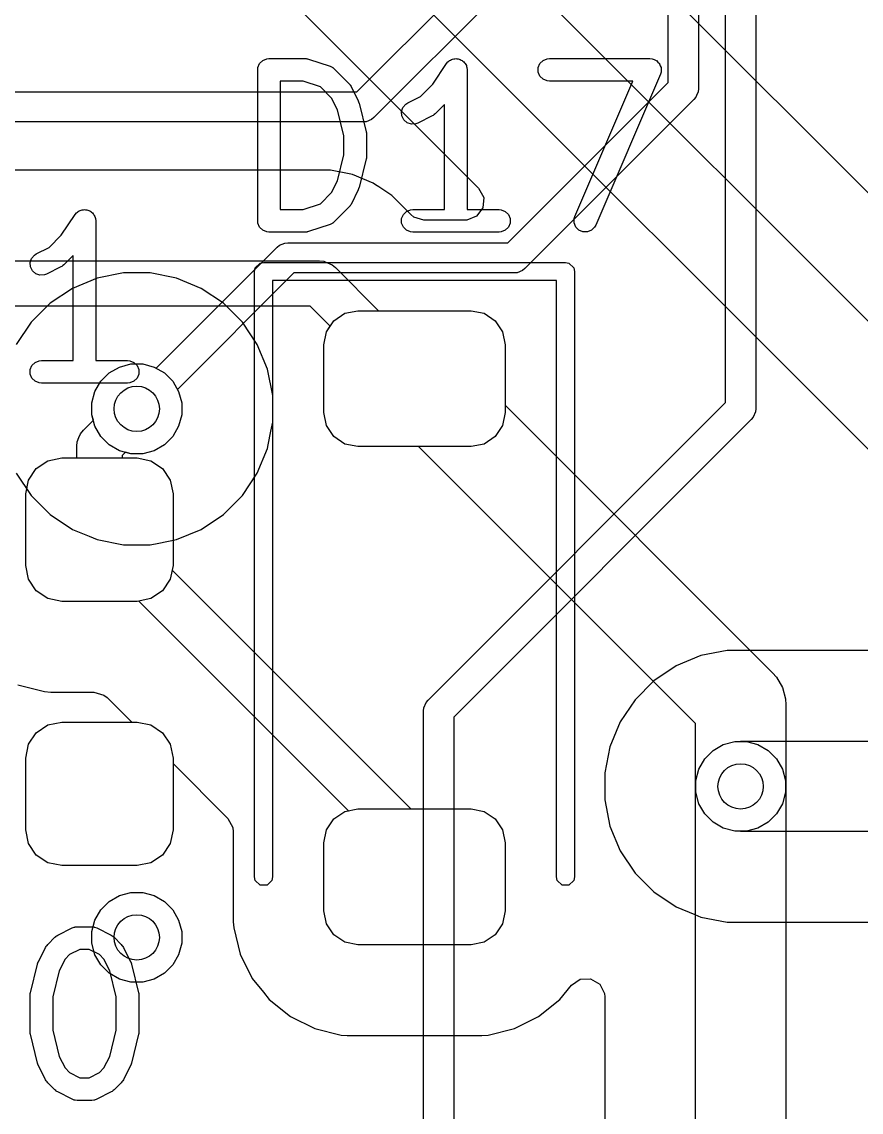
# Model space of a CAD drawing. Header units: inches. Extents: x 1.3 to 5.24, y -7.03 to -1.12.
# Drawn here: x 3.6117 to 3.8307, y -3.7464 to -3.4621 of the extents above; entities that cross this region are included whole.
import ezdxf

# ---------------------------------------------------------------- set-up
doc = ezdxf.new("R2010")
doc.units = ezdxf.units.IN
doc.header["$MEASUREMENT"] = 0
for name, color, linetype, true_color in [('B.Cu', 153, 'CONTINUOUS', 0x4d7fc4), ('F.Cu', 13, 'CONTINUOUS', 0xc83434), ('F.Mask', 201, 'CONTINUOUS', 0xd864ff), ('F.Paste', 253, 'CONTINUOUS', 0xb4a09a), ('F.Silkscreen', 41, 'CONTINUOUS', 0xf2eda1), ('In1.Cu', 91, 'CONTINUOUS', 0x7fc87f), ('In2.Cu', 33, 'CONTINUOUS', 0xce7d2c)]:
    doc.layers.add(name, color=color, linetype=linetype, true_color=true_color)

msp = doc.modelspace()

# ---------------------------------------------------------------- linework, layer by layer
at = {"layer": 'B.Cu', "linetype": 'CONTINUOUS'}
for p, q in [((3.63824, -3.52754), (3.63139, -3.5289)), ((3.64522, -3.52754), (3.63824, -3.52754)), ((3.63824, -3.52754), (3.63824, -3.52754)), ((3.65207, -3.5289), (3.64522, -3.52754)), ((3.64522, -3.52754), (3.64522, -3.52754)), ((3.63139, -3.5289), (3.62494, -3.53157)), ((3.63139, -3.5289), (3.63139, -3.5289)), ((3.65853, -3.53157), (3.65207, -3.5289)), ((3.65207, -3.5289), (3.65207, -3.5289)), ((3.62494, -3.53157), (3.61913, -3.53545)), ((3.62494, -3.53157), (3.62494, -3.53157)), ((3.66433, -3.53545), (3.65853, -3.53157)), ((3.65853, -3.53157), (3.65853, -3.53157)), ((3.61913, -3.53545), (3.61419, -3.54039)), ((3.61913, -3.53545), (3.61913, -3.53545)), ((3.66927, -3.54039), (3.66433, -3.53545)), ((3.66433, -3.53545), (3.66433, -3.53545)), ((3.61419, -3.54039), (3.61031, -3.5462)), ((3.61419, -3.54039), (3.61419, -3.54039)), ((3.67315, -3.5462), (3.66927, -3.54039)), ((3.66927, -3.54039), (3.66927, -3.54039)), ((3.67582, -3.55265), (3.67315, -3.5462)), ((3.67315, -3.5462), (3.67315, -3.5462)), ((3.63236, -3.5558), (3.63454, -3.55362)), ((3.63454, -3.55362), (3.63721, -3.55208)), ((3.63721, -3.55208), (3.64019, -3.55128)), ((3.64019, -3.55128), (3.64327, -3.55128)), ((3.64327, -3.55128), (3.64625, -3.55208)), ((3.64625, -3.55208), (3.64892, -3.55362)), ((3.64892, -3.55362), (3.6511, -3.5558)), ((3.67718, -3.5595), (3.67582, -3.55265)), ((3.67582, -3.55265), (3.67582, -3.55265)), ((3.63082, -3.55847), (3.63236, -3.5558)), ((3.6511, -3.5558), (3.65264, -3.55847)), ((3.63002, -3.56145), (3.63082, -3.55847)), ((3.65264, -3.55847), (3.65344, -3.56145)), ((3.63002, -3.56453), (3.63002, -3.56145)), ((3.65344, -3.56145), (3.65344, -3.56453)), ((3.67718, -3.5595), (3.67718, -3.5595)), ((3.67718, -3.56648), (3.67718, -3.5595)), ((3.67718, -3.5595), (3.67718, -3.5595)), ((3.63082, -3.56751), (3.63002, -3.56453)), ((3.65344, -3.56453), (3.65264, -3.56751)), ((3.63236, -3.57018), (3.63082, -3.56751)), ((3.65264, -3.56751), (3.6511, -3.57018)), ((3.67673, -3.56877), (3.67718, -3.56648)), ((3.63454, -3.57236), (3.63236, -3.57018)), ((3.6511, -3.57018), (3.64892, -3.57236)), ((3.67602, -3.57234), (3.67673, -3.56877)), ((3.63721, -3.5739), (3.63454, -3.57236)), ((3.64892, -3.57236), (3.64625, -3.5739)), ((3.67315, -3.57979), (3.67582, -3.57333)), ((3.67582, -3.57333), (3.67602, -3.57234)), ((3.64019, -3.5747), (3.63721, -3.5739)), ((3.64327, -3.5747), (3.64019, -3.5747)), ((3.64625, -3.5739), (3.64327, -3.5747)), ((3.61031, -3.57979), (3.61419, -3.58559)), ((3.66927, -3.58559), (3.67315, -3.57979)), ((3.61419, -3.58559), (3.61419, -3.58559)), ((3.61419, -3.58559), (3.61913, -3.59053)), ((3.66433, -3.59053), (3.66927, -3.58559)), ((3.61913, -3.59053), (3.61913, -3.59053)), ((3.61913, -3.59053), (3.62494, -3.59441)), ((3.65853, -3.59441), (3.66433, -3.59053)), ((3.62494, -3.59441), (3.62494, -3.59441)), ((3.62494, -3.59441), (3.62929, -3.59621)), ((3.62929, -3.59621), (3.63139, -3.59708)), ((3.65207, -3.59708), (3.65853, -3.59441)), ((3.63139, -3.59708), (3.63139, -3.59708)), ((3.63139, -3.59708), (3.63139, -3.59708)), ((3.63139, -3.59708), (3.63824, -3.59844)), ((3.63824, -3.59844), (3.63824, -3.59844)), ((3.63824, -3.59844), (3.63824, -3.59844)), ((3.63824, -3.59844), (3.64522, -3.59844)), ((3.64522, -3.59844), (3.64751, -3.59799)), ((3.64522, -3.59844), (3.64522, -3.59844)), ((3.64751, -3.59799), (3.65207, -3.59708)), ((3.65207, -3.59708), (3.65207, -3.59708)), ((3.65207, -3.59708), (3.65207, -3.59708)), ((3.78887, -3.62733), (3.78242, -3.63)), ((3.79572, -3.62596), (3.78887, -3.62733)), ((3.78887, -3.62733), (3.78887, -3.62733)), ((3.97936, -3.62596), (3.79572, -3.62596)), ((3.78242, -3.63), (3.77661, -3.63388)), ((3.78242, -3.63), (3.78242, -3.63)), ((3.77661, -3.63388), (3.77167, -3.63882)), ((3.77661, -3.63388), (3.77661, -3.63388)), ((3.77167, -3.63882), (3.76779, -3.64462)), ((3.77167, -3.63882), (3.77167, -3.63882)), ((3.76779, -3.64462), (3.76512, -3.65108)), ((3.76779, -3.64462), (3.76779, -3.64462)), ((3.79469, -3.65051), (3.79767, -3.64971)), ((3.79767, -3.64971), (3.79921, -3.64961)), ((3.79921, -3.64961), (3.99117, -3.64961)), ((3.76512, -3.65108), (3.76376, -3.65793)), ((3.76512, -3.65108), (3.76512, -3.65108)), ((3.78984, -3.65423), (3.79202, -3.65205)), ((3.79202, -3.65205), (3.79469, -3.65051)), ((3.7883, -3.6569), (3.78984, -3.65423)), ((3.76376, -3.65793), (3.76376, -3.66491)), ((3.7875, -3.65988), (3.7883, -3.6569)), ((3.7875, -3.66296), (3.7875, -3.65988)), ((3.7883, -3.66594), (3.7875, -3.66296)), ((3.76376, -3.66491), (3.76512, -3.67176)), ((3.78984, -3.66861), (3.7883, -3.66594)), ((3.79202, -3.67079), (3.78984, -3.66861)), ((3.76512, -3.67176), (3.76512, -3.67176)), ((3.76512, -3.67176), (3.76779, -3.67821)), ((3.79469, -3.67233), (3.79202, -3.67079)), ((3.79767, -3.67313), (3.79469, -3.67233)), ((3.79921, -3.67323), (3.79767, -3.67313)), ((3.99606, -3.67323), (3.79921, -3.67323)), ((3.76779, -3.67821), (3.76779, -3.67821)), ((3.76779, -3.67821), (3.77167, -3.68402)), ((3.77167, -3.68402), (3.77167, -3.68402)), ((3.77167, -3.68402), (3.77661, -3.68896)), ((3.77661, -3.68896), (3.77661, -3.68896)), ((3.77661, -3.68896), (3.78242, -3.69284)), ((3.78242, -3.69284), (3.78242, -3.69284)), ((3.78242, -3.69284), (3.78726, -3.69484)), ((3.78726, -3.69484), (3.78887, -3.69551)), ((3.78887, -3.69551), (3.78887, -3.69551)), ((3.78887, -3.69551), (3.78887, -3.69551)), ((3.78887, -3.69551), (3.79572, -3.69687)), ((3.79572, -3.69687), (3.79572, -3.69687)), ((3.79572, -3.69687), (3.79572, -3.69687)), ((3.79572, -3.69687), (3.99955, -3.69687))]:
    msp.add_line(p, q, dxfattribs=at)
at = {"layer": 'B.Cu'}
for centre in [(3.64173, -3.56299), (3.79921, -3.66142), (3.64173, -3.70079)]:
    msp.add_circle(centre, 0.00591, dxfattribs=at)
at = {"layer": 'F.Cu', "linetype": 'CONTINUOUS'}
for p, q in [((3.41734, -3.19189), (3.73088, -3.50543)), ((3.80657, -3.48084), (3.52109, -3.19536)), ((3.70914, -3.41685), (4.19781, -3.90551)), ((4.18456, -3.92567), (3.69244, -3.43355)), ((3.80983, -3.4841), (3.80657, -3.48084)), ((4.12351, -3.79778), (3.80983, -3.4841)), ((3.69228, -3.50077), (3.36741, -3.50077)), ((3.69799, -3.5019), (3.69228, -3.50077)), ((3.69228, -3.50077), (3.69228, -3.50077)), ((3.70337, -3.50413), (3.69799, -3.5019)), ((3.69799, -3.5019), (3.69799, -3.5019)), ((3.70399, -3.50455), (3.70337, -3.50413)), ((3.70337, -3.50413), (3.70337, -3.50413)), ((3.70487, -3.50514), (3.70399, -3.50455)), ((3.70821, -3.50736), (3.70487, -3.50514)), ((3.73088, -3.50543), (3.7322, -3.50784)), ((3.71317, -3.51233), (3.70821, -3.50736)), ((3.7322, -3.50784), (3.732, -3.51058)), ((3.732, -3.51058), (3.73035, -3.51279)), ((3.71398, -3.51298), (3.71317, -3.51233)), ((3.71662, -3.51376), (3.71398, -3.51298)), ((3.72743, -3.51376), (3.71662, -3.51376)), ((3.72777, -3.51375), (3.72743, -3.51376)), ((3.73035, -3.51279), (3.72777, -3.51375)), ((3.34813, -3.52441), (3.68937, -3.52441)), ((3.68937, -3.52441), (3.69052, -3.52452)), ((3.69052, -3.52452), (3.69102, -3.52473)), ((3.69102, -3.52473), (3.69265, -3.5254)), ((3.69265, -3.5254), (3.69355, -3.52614)), ((3.69355, -3.52614), (3.70481, -3.5374)), ((3.68692, -3.53622), (3.34467, -3.53622)), ((3.69217, -3.54146), (3.68692, -3.53622)), ((3.70481, -3.5374), (3.72894, -3.5374)), ((3.72894, -3.5374), (3.73233, -3.53808)), ((3.73233, -3.53808), (3.7352, -3.54)), ((3.69123, -3.54287), (3.69217, -3.54146)), ((3.7352, -3.54), (3.73712, -3.54287)), ((3.69055, -3.54626), (3.69123, -3.54287)), ((3.73712, -3.54287), (3.7378, -3.54626)), ((3.69055, -3.56398), (3.69055, -3.54626)), ((3.7378, -3.54626), (3.7378, -3.56204)), ((3.63236, -3.5558), (3.63454, -3.55362)), ((3.63454, -3.55362), (3.63721, -3.55208)), ((3.63721, -3.55208), (3.64019, -3.55128)), ((3.64019, -3.55128), (3.64327, -3.55128)), ((3.64327, -3.55128), (3.64625, -3.55208)), ((3.64625, -3.55208), (3.64892, -3.55362)), ((3.64892, -3.55362), (3.6511, -3.5558)), ((3.63082, -3.55847), (3.63236, -3.5558)), ((3.6511, -3.5558), (3.65264, -3.55847)), ((3.63002, -3.56145), (3.63082, -3.55847)), ((3.65264, -3.55847), (3.65344, -3.56145)), ((3.63002, -3.56453), (3.63002, -3.56145)), ((3.65344, -3.56145), (3.65344, -3.56453)), ((3.7378, -3.56204), (3.80756, -3.63181)), ((3.63041, -3.56597), (3.63002, -3.56453)), ((3.65344, -3.56453), (3.65264, -3.56751)), ((3.69123, -3.56737), (3.69055, -3.56398)), ((3.62781, -3.56856), (3.63041, -3.56597)), ((3.65264, -3.56751), (3.6511, -3.57018)), ((3.69315, -3.57024), (3.69123, -3.56737)), ((3.6262, -3.57158), (3.62666, -3.57046)), ((3.62666, -3.57046), (3.62708, -3.56946)), ((3.62708, -3.56946), (3.62781, -3.56856)), ((3.6511, -3.57018), (3.64892, -3.57236)), ((3.69602, -3.57216), (3.69315, -3.57024)), ((3.62608, -3.57274), (3.6262, -3.57158)), ((3.62608, -3.57579), (3.62608, -3.57274)), ((3.64892, -3.57236), (3.64625, -3.5739)), ((3.69941, -3.57283), (3.69602, -3.57216)), ((3.71519, -3.57283), (3.69941, -3.57283)), ((3.7874, -3.64505), (3.71519, -3.57283)), ((3.61553, -3.57853), (3.61857, -3.5765)), ((3.61857, -3.5765), (3.62215, -3.57579)), ((3.62215, -3.57579), (3.62608, -3.57579)), ((3.63876, -3.57432), (3.63789, -3.57518)), ((3.63789, -3.57518), (3.63789, -3.57579)), ((3.63789, -3.57579), (3.64183, -3.57579)), ((3.64019, -3.5747), (3.63876, -3.57432)), ((3.64327, -3.5747), (3.64019, -3.5747)), ((3.64183, -3.57579), (3.64541, -3.5765)), ((3.64625, -3.5739), (3.64327, -3.5747)), ((3.64541, -3.5765), (3.64844, -3.57853)), ((3.61351, -3.58156), (3.61553, -3.57853)), ((3.64844, -3.57853), (3.65047, -3.58156)), ((3.6128, -3.58514), (3.61351, -3.58156)), ((3.65047, -3.58156), (3.65118, -3.58514)), ((3.6128, -3.60384), (3.6128, -3.58514)), ((3.65118, -3.58514), (3.65118, -3.60384)), ((3.61351, -3.60742), (3.6128, -3.60384)), ((3.65118, -3.60384), (3.65093, -3.60508)), ((3.61553, -3.61045), (3.61351, -3.60742)), ((3.65093, -3.60508), (3.71317, -3.66732)), ((3.61857, -3.61248), (3.61553, -3.61045)), ((3.62215, -3.61319), (3.61857, -3.61248)), ((3.64183, -3.61319), (3.62215, -3.61319)), ((3.64225, -3.6131), (3.64183, -3.61319)), ((3.69696, -3.66781), (3.64225, -3.6131)), ((3.80756, -3.63181), (3.80858, -3.63297)), ((3.80858, -3.63297), (3.81012, -3.63564)), ((3.6107, -3.63499), (3.61767, -3.63672)), ((3.81012, -3.63564), (3.81092, -3.63862)), ((3.61767, -3.63672), (3.61767, -3.63672)), ((3.61767, -3.63672), (3.61767, -3.63672)), ((3.61767, -3.63672), (3.61928, -3.63683)), ((3.61928, -3.63683), (3.63052, -3.63683)), ((3.63052, -3.63683), (3.63316, -3.63761)), ((3.63316, -3.63761), (3.63397, -3.63826)), ((3.63397, -3.63826), (3.6404, -3.64469)), ((3.81092, -3.63862), (3.81102, -3.64016)), ((3.81102, -3.64016), (3.81102, -3.66142)), ((3.6404, -3.64469), (3.64183, -3.64469)), ((3.64183, -3.64469), (3.64541, -3.6454)), ((3.64541, -3.6454), (3.64844, -3.64742)), ((3.64844, -3.64742), (3.65047, -3.65046)), ((3.7874, -3.66142), (3.7874, -3.64505)), ((3.65047, -3.65046), (3.65118, -3.65404)), ((3.65118, -3.65404), (3.65118, -3.65547)), ((3.65118, -3.65547), (3.66548, -3.66977)), ((3.7874, -3.83465), (3.7874, -3.66142)), ((3.81102, -3.66142), (3.81102, -3.83465)), ((3.71317, -3.66732), (3.72894, -3.66732)), ((3.72894, -3.66732), (3.73233, -3.668)), ((3.66548, -3.66977), (3.6668, -3.67218)), ((3.69123, -3.67279), (3.69315, -3.66992)), ((3.69315, -3.66992), (3.69602, -3.668)), ((3.69602, -3.668), (3.69696, -3.66781)), ((3.73233, -3.668), (3.7352, -3.66992)), ((3.7352, -3.66992), (3.73712, -3.67279)), ((3.6668, -3.67218), (3.6669, -3.67327)), ((3.69055, -3.67618), (3.69123, -3.67279)), ((3.73712, -3.67279), (3.7378, -3.67618)), ((3.6669, -3.67327), (3.66691, -3.67327)), ((3.66691, -3.67327), (3.66691, -3.69672)), ((3.69055, -3.6939), (3.69055, -3.67618)), ((3.7378, -3.67618), (3.7378, -3.6939)), ((3.69123, -3.69729), (3.69055, -3.6939)), ((3.7378, -3.6939), (3.73712, -3.69729)), ((3.66691, -3.69672), (3.66702, -3.69831)), ((3.66702, -3.69831), (3.66872, -3.70517)), ((3.69315, -3.70016), (3.69123, -3.69729)), ((3.73712, -3.69729), (3.7352, -3.70016)), ((3.69602, -3.70208), (3.69315, -3.70016)), ((3.7352, -3.70016), (3.73233, -3.70208)), ((3.69941, -3.70276), (3.69602, -3.70208)), ((3.72894, -3.70276), (3.69941, -3.70276)), ((3.73233, -3.70208), (3.72894, -3.70276)), ((3.66872, -3.70517), (3.67186, -3.7115)), ((3.67186, -3.7115), (3.67476, -3.71511)), ((3.75507, -3.71326), (3.75733, -3.71169)), ((3.75733, -3.71169), (3.76008, -3.71158)), ((3.76008, -3.71158), (3.76245, -3.71299)), ((3.76245, -3.71299), (3.76368, -3.71544)), ((3.67476, -3.71511), (3.67629, -3.71701)), ((3.75205, -3.71701), (3.75507, -3.71326)), ((3.76368, -3.71544), (3.76376, -3.71632)), ((3.67629, -3.71701), (3.6818, -3.72144)), ((3.74654, -3.72144), (3.75205, -3.71701)), ((3.76376, -3.71632), (3.76376, -3.79433)), ((3.6818, -3.72144), (3.68814, -3.72458)), ((3.74021, -3.72458), (3.74654, -3.72144)), ((3.68814, -3.72458), (3.695, -3.72629)), ((3.695, -3.72629), (3.69658, -3.7264)), ((3.69658, -3.7264), (3.69658, -3.7264)), ((3.69658, -3.7264), (3.73176, -3.7264)), ((3.73176, -3.7264), (3.73335, -3.72629)), ((3.73176, -3.7264), (3.73176, -3.7264)), ((3.73335, -3.72629), (3.74021, -3.72458))]:
    msp.add_line(p, q, dxfattribs=at)
at = {"layer": 'F.Cu'}
for centre in [(3.64173, -3.56299), (3.79921, -3.66142), (3.64173, -3.70079)]:
    msp.add_circle(centre, 0.00591, dxfattribs=at)
at = {"layer": 'F.Mask', "linetype": 'CONTINUOUS'}
for p, q in [((3.69315, -3.54), (3.69602, -3.53808)), ((3.69602, -3.53808), (3.69941, -3.5374)), ((3.69941, -3.5374), (3.72894, -3.5374)), ((3.72894, -3.5374), (3.73233, -3.53808)), ((3.73233, -3.53808), (3.7352, -3.54)), ((3.69123, -3.54287), (3.69315, -3.54)), ((3.7352, -3.54), (3.73712, -3.54287)), ((3.69055, -3.54626), (3.69123, -3.54287)), ((3.73712, -3.54287), (3.7378, -3.54626)), ((3.69055, -3.56398), (3.69055, -3.54626)), ((3.7378, -3.54626), (3.7378, -3.56398)), ((3.69123, -3.56737), (3.69055, -3.56398)), ((3.7378, -3.56398), (3.73712, -3.56737)), ((3.69315, -3.57024), (3.69123, -3.56737)), ((3.73712, -3.56737), (3.7352, -3.57024)), ((3.69602, -3.57216), (3.69315, -3.57024)), ((3.7352, -3.57024), (3.73233, -3.57216)), ((3.69941, -3.57283), (3.69602, -3.57216)), ((3.72894, -3.57283), (3.69941, -3.57283)), ((3.73233, -3.57216), (3.72894, -3.57283)), ((3.61553, -3.57853), (3.61857, -3.5765)), ((3.61857, -3.5765), (3.62215, -3.57579)), ((3.62215, -3.57579), (3.64183, -3.57579)), ((3.64183, -3.57579), (3.64541, -3.5765)), ((3.64541, -3.5765), (3.64844, -3.57853)), ((3.61351, -3.58156), (3.61553, -3.57853)), ((3.64844, -3.57853), (3.65047, -3.58156)), ((3.6128, -3.58514), (3.61351, -3.58156)), ((3.65047, -3.58156), (3.65118, -3.58514)), ((3.6128, -3.60384), (3.6128, -3.58514)), ((3.65118, -3.58514), (3.65118, -3.60384)), ((3.61351, -3.60742), (3.6128, -3.60384)), ((3.65118, -3.60384), (3.65047, -3.60742)), ((3.61553, -3.61045), (3.61351, -3.60742)), ((3.65047, -3.60742), (3.64844, -3.61045)), ((3.61857, -3.61248), (3.61553, -3.61045)), ((3.64844, -3.61045), (3.64541, -3.61248)), ((3.62215, -3.61319), (3.61857, -3.61248)), ((3.64183, -3.61319), (3.62215, -3.61319)), ((3.64541, -3.61248), (3.64183, -3.61319)), ((3.61857, -3.6454), (3.62215, -3.64469)), ((3.62215, -3.64469), (3.64183, -3.64469)), ((3.64183, -3.64469), (3.64541, -3.6454)), ((3.61351, -3.65046), (3.61553, -3.64742)), ((3.61553, -3.64742), (3.61857, -3.6454)), ((3.64541, -3.6454), (3.64844, -3.64742)), ((3.64844, -3.64742), (3.65047, -3.65046)), ((3.6128, -3.65404), (3.61351, -3.65046)), ((3.65047, -3.65046), (3.65118, -3.65404)), ((3.6128, -3.67274), (3.6128, -3.65404)), ((3.65118, -3.65404), (3.65118, -3.67274)), ((3.69602, -3.668), (3.69941, -3.66732)), ((3.69941, -3.66732), (3.72894, -3.66732)), ((3.72894, -3.66732), (3.73233, -3.668)), ((3.69123, -3.67279), (3.69315, -3.66992)), ((3.69315, -3.66992), (3.69602, -3.668)), ((3.73233, -3.668), (3.7352, -3.66992)), ((3.7352, -3.66992), (3.73712, -3.67279)), ((3.61351, -3.67631), (3.6128, -3.67274)), ((3.65118, -3.67274), (3.65047, -3.67631)), ((3.69055, -3.67618), (3.69123, -3.67279)), ((3.73712, -3.67279), (3.7378, -3.67618)), ((3.61553, -3.67935), (3.61351, -3.67631)), ((3.65047, -3.67631), (3.64844, -3.67935)), ((3.69055, -3.6939), (3.69055, -3.67618)), ((3.7378, -3.67618), (3.7378, -3.6939)), ((3.61857, -3.68137), (3.61553, -3.67935)), ((3.62215, -3.68209), (3.61857, -3.68137)), ((3.64541, -3.68137), (3.64183, -3.68209)), ((3.64844, -3.67935), (3.64541, -3.68137)), ((3.64183, -3.68209), (3.62215, -3.68209)), ((3.69123, -3.69729), (3.69055, -3.6939)), ((3.7378, -3.6939), (3.73712, -3.69729)), ((3.69315, -3.70016), (3.69123, -3.69729)), ((3.73712, -3.69729), (3.7352, -3.70016)), ((3.69602, -3.70208), (3.69315, -3.70016)), ((3.7352, -3.70016), (3.73233, -3.70208)), ((3.69941, -3.70276), (3.69602, -3.70208)), ((3.72894, -3.70276), (3.69941, -3.70276)), ((3.73233, -3.70208), (3.72894, -3.70276))]:
    msp.add_line(p, q, dxfattribs=at)
at = {"layer": 'F.Paste', "linetype": 'CONTINUOUS'}
for p, q in [((3.69315, -3.54), (3.69602, -3.53808)), ((3.69602, -3.53808), (3.69941, -3.5374)), ((3.69941, -3.5374), (3.72894, -3.5374)), ((3.72894, -3.5374), (3.73233, -3.53808)), ((3.73233, -3.53808), (3.7352, -3.54)), ((3.69123, -3.54287), (3.69315, -3.54)), ((3.7352, -3.54), (3.73712, -3.54287)), ((3.69055, -3.54626), (3.69123, -3.54287)), ((3.73712, -3.54287), (3.7378, -3.54626)), ((3.69055, -3.56398), (3.69055, -3.54626)), ((3.7378, -3.54626), (3.7378, -3.56398)), ((3.69123, -3.56737), (3.69055, -3.56398)), ((3.7378, -3.56398), (3.73712, -3.56737)), ((3.69315, -3.57024), (3.69123, -3.56737)), ((3.73712, -3.56737), (3.7352, -3.57024)), ((3.69602, -3.57216), (3.69315, -3.57024)), ((3.7352, -3.57024), (3.73233, -3.57216)), ((3.69941, -3.57283), (3.69602, -3.57216)), ((3.72894, -3.57283), (3.69941, -3.57283)), ((3.73233, -3.57216), (3.72894, -3.57283)), ((3.61553, -3.57853), (3.61857, -3.5765)), ((3.61857, -3.5765), (3.62215, -3.57579)), ((3.62215, -3.57579), (3.64183, -3.57579)), ((3.64183, -3.57579), (3.64541, -3.5765)), ((3.64541, -3.5765), (3.64844, -3.57853)), ((3.61351, -3.58156), (3.61553, -3.57853)), ((3.64844, -3.57853), (3.65047, -3.58156)), ((3.6128, -3.58514), (3.61351, -3.58156)), ((3.65047, -3.58156), (3.65118, -3.58514)), ((3.6128, -3.60384), (3.6128, -3.58514)), ((3.65118, -3.58514), (3.65118, -3.60384)), ((3.61351, -3.60742), (3.6128, -3.60384)), ((3.65118, -3.60384), (3.65047, -3.60742)), ((3.61553, -3.61045), (3.61351, -3.60742)), ((3.65047, -3.60742), (3.64844, -3.61045)), ((3.61857, -3.61248), (3.61553, -3.61045)), ((3.64844, -3.61045), (3.64541, -3.61248)), ((3.62215, -3.61319), (3.61857, -3.61248)), ((3.64183, -3.61319), (3.62215, -3.61319)), ((3.64541, -3.61248), (3.64183, -3.61319)), ((3.61857, -3.6454), (3.62215, -3.64469)), ((3.62215, -3.64469), (3.64183, -3.64469)), ((3.64183, -3.64469), (3.64541, -3.6454)), ((3.61351, -3.65046), (3.61553, -3.64742)), ((3.61553, -3.64742), (3.61857, -3.6454)), ((3.64541, -3.6454), (3.64844, -3.64742)), ((3.64844, -3.64742), (3.65047, -3.65046)), ((3.6128, -3.65404), (3.61351, -3.65046)), ((3.65047, -3.65046), (3.65118, -3.65404)), ((3.6128, -3.67274), (3.6128, -3.65404)), ((3.65118, -3.65404), (3.65118, -3.67274)), ((3.69602, -3.668), (3.69941, -3.66732)), ((3.69941, -3.66732), (3.72894, -3.66732)), ((3.72894, -3.66732), (3.73233, -3.668)), ((3.69123, -3.67279), (3.69315, -3.66992)), ((3.69315, -3.66992), (3.69602, -3.668)), ((3.73233, -3.668), (3.7352, -3.66992)), ((3.7352, -3.66992), (3.73712, -3.67279)), ((3.61351, -3.67631), (3.6128, -3.67274)), ((3.65118, -3.67274), (3.65047, -3.67631)), ((3.69055, -3.67618), (3.69123, -3.67279)), ((3.73712, -3.67279), (3.7378, -3.67618)), ((3.61553, -3.67935), (3.61351, -3.67631)), ((3.65047, -3.67631), (3.64844, -3.67935)), ((3.69055, -3.6939), (3.69055, -3.67618)), ((3.7378, -3.67618), (3.7378, -3.6939)), ((3.61857, -3.68137), (3.61553, -3.67935)), ((3.62215, -3.68209), (3.61857, -3.68137)), ((3.64541, -3.68137), (3.64183, -3.68209)), ((3.64844, -3.67935), (3.64541, -3.68137)), ((3.64183, -3.68209), (3.62215, -3.68209)), ((3.69123, -3.69729), (3.69055, -3.6939)), ((3.7378, -3.6939), (3.73712, -3.69729)), ((3.69315, -3.70016), (3.69123, -3.69729)), ((3.73712, -3.69729), (3.7352, -3.70016)), ((3.69602, -3.70208), (3.69315, -3.70016)), ((3.7352, -3.70016), (3.73233, -3.70208)), ((3.69941, -3.70276), (3.69602, -3.70208)), ((3.72894, -3.70276), (3.69941, -3.70276)), ((3.73233, -3.70208), (3.72894, -3.70276))]:
    msp.add_line(p, q, dxfattribs=at)
at = {"layer": 'F.Silkscreen', "linetype": 'CONTINUOUS'}
for p, q in [((3.67326, -3.4746), (3.67331, -3.47402)), ((3.67331, -3.47402), (3.67375, -3.47296)), ((3.67375, -3.47296), (3.67457, -3.47214)), ((3.67457, -3.47214), (3.67563, -3.4717)), ((3.67563, -3.4717), (3.67621, -3.47165)), ((3.67621, -3.47165), (3.68558, -3.47165)), ((3.68558, -3.47165), (3.68587, -3.47168)), ((3.68587, -3.47168), (3.68595, -3.47167)), ((3.68595, -3.47167), (3.68605, -3.47169)), ((3.68605, -3.47169), (3.68616, -3.4717)), ((3.68616, -3.4717), (3.68623, -3.47173)), ((3.68623, -3.47173), (3.68652, -3.4718)), ((3.68652, -3.4718), (3.69214, -3.47367)), ((3.69214, -3.47367), (3.69267, -3.47391)), ((3.69267, -3.47391), (3.69275, -3.47398)), ((3.69275, -3.47398), (3.69285, -3.47402)), ((3.69285, -3.47402), (3.6933, -3.47439)), ((3.71891, -3.47834), (3.7225, -3.47296)), ((3.7225, -3.47296), (3.72286, -3.47251)), ((3.7225, -3.47296), (3.7225, -3.47296)), ((3.7225, -3.47296), (3.7225, -3.47296)), ((3.7225, -3.47296), (3.7225, -3.47296)), ((3.72286, -3.47251), (3.72311, -3.47235)), ((3.72311, -3.47235), (3.72331, -3.47214)), ((3.72331, -3.47214), (3.72358, -3.47203)), ((3.72358, -3.47203), (3.72382, -3.47187)), ((3.72382, -3.47187), (3.72411, -3.47181)), ((3.72411, -3.47181), (3.72438, -3.4717)), ((3.72438, -3.4717), (3.72467, -3.4717)), ((3.72467, -3.4717), (3.72495, -3.47165)), ((3.72495, -3.47165), (3.72524, -3.4717)), ((3.72524, -3.4717), (3.72553, -3.4717)), ((3.72553, -3.4717), (3.7258, -3.47181)), ((3.7258, -3.47181), (3.72608, -3.47187)), ((3.72608, -3.47187), (3.72632, -3.47203)), ((3.72632, -3.47203), (3.72659, -3.47214)), ((3.72659, -3.47214), (3.7268, -3.47235)), ((3.7268, -3.47235), (3.72704, -3.47251)), ((3.72704, -3.47251), (3.7272, -3.47275)), ((3.7272, -3.47275), (3.72741, -3.47296)), ((3.72741, -3.47296), (3.72752, -3.47323)), ((3.72752, -3.47323), (3.72768, -3.47347)), ((3.72768, -3.47347), (3.72774, -3.47375)), ((3.72774, -3.47375), (3.72785, -3.47402)), ((3.72785, -3.47402), (3.72791, -3.47459)), ((3.74643, -3.47402), (3.74687, -3.47296)), ((3.74643, -3.47518), (3.74643, -3.47402)), ((3.74687, -3.47296), (3.74768, -3.47214)), ((3.74768, -3.47214), (3.74875, -3.4717)), ((3.74875, -3.4717), (3.74933, -3.47165)), ((3.74933, -3.47165), (3.77557, -3.47165)), ((3.77557, -3.47165), (3.77615, -3.4717)), ((3.77615, -3.4717), (3.77616, -3.47171)), ((3.77616, -3.47171), (3.77618, -3.47171)), ((3.77618, -3.47171), (3.7767, -3.47193)), ((3.7767, -3.47193), (3.77721, -3.47214)), ((3.77721, -3.47214), (3.77723, -3.47216)), ((3.77723, -3.47216), (3.77724, -3.47216)), ((3.77724, -3.47216), (3.77763, -3.47256)), ((3.77763, -3.47256), (3.77803, -3.47296)), ((3.77803, -3.47296), (3.77803, -3.47298)), ((3.77803, -3.47298), (3.77805, -3.47299)), ((3.77805, -3.47299), (3.77825, -3.47351)), ((3.77825, -3.47351), (3.77847, -3.47402)), ((3.77847, -3.47402), (3.77847, -3.47404)), ((3.77847, -3.47404), (3.77847, -3.47406)), ((3.77847, -3.47406), (3.77847, -3.47462)), ((3.67326, -3.51397), (3.67326, -3.4746)), ((3.6933, -3.47439), (3.69704, -3.47814)), ((3.72791, -3.47459), (3.72791, -3.4746)), ((3.72791, -3.4746), (3.72791, -3.4746)), ((3.72791, -3.4746), (3.72791, -3.4746)), ((3.72791, -3.4746), (3.72791, -3.51102)), ((3.74687, -3.47624), (3.74643, -3.47518)), ((3.74768, -3.47705), (3.74687, -3.47624)), ((3.77829, -3.47576), (3.76141, -3.51513)), ((3.77846, -3.47521), (3.77829, -3.47576)), ((3.77847, -3.47518), (3.77846, -3.47519)), ((3.77846, -3.47519), (3.77846, -3.47521)), ((3.77847, -3.47462), (3.77847, -3.47518)), ((3.6851, -3.47755), (3.67916, -3.47755)), ((3.67916, -3.47755), (3.67916, -3.51102)), ((3.68961, -3.47905), (3.6851, -3.47755)), ((3.69253, -3.48197), (3.68961, -3.47905)), ((3.69704, -3.47814), (3.69723, -3.47836)), ((3.69723, -3.47836), (3.69729, -3.47841)), ((3.69729, -3.47841), (3.69735, -3.4785)), ((3.69735, -3.4785), (3.69741, -3.47858)), ((3.69741, -3.47858), (3.69744, -3.47866)), ((3.69744, -3.47866), (3.6976, -3.4789)), ((3.6976, -3.4789), (3.69947, -3.48265)), ((3.7157, -3.48155), (3.71891, -3.47834)), ((3.74875, -3.4775), (3.74768, -3.47705)), ((3.74933, -3.47755), (3.74875, -3.4775)), ((3.77109, -3.47755), (3.74933, -3.47755)), ((3.75598, -3.51281), (3.77109, -3.47755)), ((3.69405, -3.485), (3.69253, -3.48197)), ((3.69947, -3.48265), (3.69949, -3.48269)), ((3.69949, -3.48269), (3.6995, -3.48271)), ((3.6995, -3.48271), (3.69959, -3.48295)), ((3.71238, -3.48321), (3.7157, -3.48155)), ((3.69575, -3.49184), (3.69405, -3.485)), ((3.69959, -3.48295), (3.69968, -3.48319)), ((3.69968, -3.48319), (3.69968, -3.48321)), ((3.69968, -3.48321), (3.6997, -3.48326)), ((3.6997, -3.48326), (3.70157, -3.49076)), ((3.71077, -3.48548), (3.71114, -3.48439)), ((3.71086, -3.48663), (3.71077, -3.48548)), ((3.71114, -3.48439), (3.71189, -3.48352)), ((3.71189, -3.48352), (3.71238, -3.48321)), ((3.722, -3.4836), (3.71954, -3.48606)), ((3.722, -3.51102), (3.722, -3.4836)), ((3.71137, -3.48766), (3.71086, -3.48663)), ((3.71224, -3.48841), (3.71137, -3.48766)), ((3.71334, -3.48878), (3.71224, -3.48841)), ((3.71877, -3.48661), (3.71503, -3.48849)), ((3.71902, -3.48646), (3.71877, -3.48661)), ((3.71909, -3.48643), (3.71902, -3.48646)), ((3.71918, -3.48636), (3.71909, -3.48643)), ((3.71926, -3.48631), (3.71918, -3.48636)), ((3.71932, -3.48625), (3.71926, -3.48631)), ((3.71954, -3.48606), (3.71932, -3.48625)), ((3.70157, -3.49076), (3.70159, -3.49086)), ((3.70159, -3.49086), (3.7016, -3.4909)), ((3.7016, -3.4909), (3.70162, -3.49111)), ((3.70162, -3.49111), (3.70166, -3.49133)), ((3.71448, -3.4887), (3.71334, -3.48878)), ((3.71503, -3.48849), (3.71448, -3.4887)), ((3.69575, -3.49673), (3.69575, -3.49184)), ((3.70166, -3.49133), (3.70165, -3.49137)), ((3.70165, -3.49137), (3.70166, -3.49147)), ((3.70166, -3.49147), (3.70166, -3.4971)), ((3.69405, -3.50356), (3.69575, -3.49673)), ((3.70157, -3.49781), (3.6997, -3.50531)), ((3.70159, -3.49771), (3.70157, -3.49781)), ((3.7016, -3.49767), (3.70159, -3.49771)), ((3.70162, -3.49746), (3.7016, -3.49767)), ((3.70166, -3.49724), (3.70162, -3.49746)), ((3.70166, -3.4971), (3.70165, -3.4972)), ((3.70165, -3.4972), (3.70166, -3.49724)), ((3.69253, -3.5066), (3.69405, -3.50356)), ((3.69968, -3.50538), (3.69959, -3.50562)), ((3.6997, -3.50531), (3.69968, -3.50535)), ((3.69968, -3.50535), (3.69968, -3.50538)), ((3.68961, -3.50951), (3.69253, -3.5066)), ((3.69947, -3.50592), (3.6976, -3.50967)), ((3.69949, -3.50587), (3.69947, -3.50592)), ((3.6995, -3.50586), (3.69949, -3.50587)), ((3.69959, -3.50562), (3.6995, -3.50586)), ((3.62725, -3.51119), (3.62752, -3.51107)), ((3.62752, -3.51107), (3.62781, -3.51107)), ((3.62781, -3.51107), (3.62809, -3.51102)), ((3.62809, -3.51102), (3.62838, -3.51107)), ((3.62838, -3.51107), (3.62867, -3.51107)), ((3.62867, -3.51107), (3.62894, -3.51118)), ((3.67916, -3.51102), (3.6851, -3.51102)), ((3.6851, -3.51102), (3.68961, -3.50951)), ((3.69704, -3.51043), (3.6933, -3.51418)), ((3.69723, -3.51021), (3.69704, -3.51043)), ((3.69729, -3.51016), (3.69723, -3.51021)), ((3.69735, -3.51007), (3.69729, -3.51016)), ((3.69741, -3.50999), (3.69735, -3.51007)), ((3.69744, -3.50991), (3.69741, -3.50999)), ((3.6976, -3.50967), (3.69744, -3.50991)), ((3.71206, -3.51151), (3.71313, -3.51107)), ((3.71313, -3.51107), (3.7137, -3.51102)), ((3.7137, -3.51102), (3.722, -3.51102)), ((3.72791, -3.51102), (3.7362, -3.51102)), ((3.7362, -3.51102), (3.73678, -3.51107)), ((3.73678, -3.51107), (3.73784, -3.51151)), ((3.62205, -3.51771), (3.62564, -3.51233)), ((3.62564, -3.51233), (3.62601, -3.51188)), ((3.62564, -3.51233), (3.62564, -3.51233)), ((3.62564, -3.51233), (3.62564, -3.51233)), ((3.62564, -3.51233), (3.62564, -3.51233)), ((3.62601, -3.51188), (3.62625, -3.51172)), ((3.62625, -3.51172), (3.62646, -3.51151)), ((3.62646, -3.51151), (3.62672, -3.5114)), ((3.62672, -3.5114), (3.62697, -3.51124)), ((3.62697, -3.51124), (3.62725, -3.51119)), ((3.62894, -3.51118), (3.62923, -3.51124)), ((3.62923, -3.51124), (3.62947, -3.5114)), ((3.62947, -3.5114), (3.62974, -3.51151)), ((3.62974, -3.51151), (3.62994, -3.51172)), ((3.62994, -3.51172), (3.63018, -3.51188)), ((3.63018, -3.51188), (3.63035, -3.51212)), ((3.63035, -3.51212), (3.63055, -3.51233)), ((3.63055, -3.51233), (3.63066, -3.5126)), ((3.63066, -3.5126), (3.63082, -3.51284)), ((3.63082, -3.51284), (3.63088, -3.51312)), ((3.63088, -3.51312), (3.63099, -3.51339)), ((3.63099, -3.51339), (3.63105, -3.51396)), ((3.63105, -3.51396), (3.63105, -3.51397)), ((3.63105, -3.51397), (3.63105, -3.51397)), ((3.63105, -3.51397), (3.63105, -3.51397)), ((3.63105, -3.51397), (3.63105, -3.55039)), ((3.67331, -3.51455), (3.67326, -3.51397)), ((3.71081, -3.51339), (3.71125, -3.51233)), ((3.71081, -3.51455), (3.71081, -3.51339)), ((3.71125, -3.51233), (3.71206, -3.51151)), ((3.73784, -3.51151), (3.73866, -3.51233)), ((3.73866, -3.51233), (3.7391, -3.51339)), ((3.7391, -3.51339), (3.7391, -3.51455)), ((3.7558, -3.51451), (3.75581, -3.51336)), ((3.75581, -3.51336), (3.75598, -3.51281)), ((3.67375, -3.51561), (3.67331, -3.51455)), ((3.67457, -3.51642), (3.67375, -3.51561)), ((3.67563, -3.51687), (3.67457, -3.51642)), ((3.68623, -3.51684), (3.68616, -3.51687)), ((3.68652, -3.51677), (3.68623, -3.51684)), ((3.69214, -3.5149), (3.68652, -3.51677)), ((3.69267, -3.51466), (3.69214, -3.5149)), ((3.69275, -3.51459), (3.69267, -3.51466)), ((3.69285, -3.51455), (3.69275, -3.51459)), ((3.6933, -3.51418), (3.69285, -3.51455)), ((3.71125, -3.51561), (3.71081, -3.51455)), ((3.71206, -3.51642), (3.71125, -3.51561)), ((3.71313, -3.51687), (3.71206, -3.51642)), ((3.73784, -3.51642), (3.73678, -3.51687)), ((3.73866, -3.51561), (3.73784, -3.51642)), ((3.7391, -3.51455), (3.73866, -3.51561)), ((3.75622, -3.51558), (3.7558, -3.51451)), ((3.75703, -3.5164), (3.75622, -3.51558)), ((3.75809, -3.51686), (3.75703, -3.5164)), ((3.76031, -3.51644), (3.75924, -3.51687)), ((3.76113, -3.51564), (3.76031, -3.51644)), ((3.76141, -3.51513), (3.76113, -3.51564)), ((3.61885, -3.52092), (3.62205, -3.51771)), ((3.67621, -3.51692), (3.67563, -3.51687)), ((3.68558, -3.51692), (3.67621, -3.51692)), ((3.68587, -3.51689), (3.68558, -3.51692)), ((3.68595, -3.5169), (3.68587, -3.51689)), ((3.68605, -3.51688), (3.68595, -3.5169)), ((3.68616, -3.51687), (3.68605, -3.51688)), ((3.7137, -3.51692), (3.71313, -3.51687)), ((3.7362, -3.51692), (3.7137, -3.51692)), ((3.73678, -3.51687), (3.7362, -3.51692)), ((3.75924, -3.51687), (3.75809, -3.51686)), ((3.61553, -3.52258), (3.61885, -3.52092)), ((3.61392, -3.52485), (3.61428, -3.52376)), ((3.614, -3.526), (3.61392, -3.52485)), ((3.61428, -3.52376), (3.61504, -3.52289)), ((3.61504, -3.52289), (3.61553, -3.52258)), ((3.62515, -3.52297), (3.62269, -3.52543)), ((3.62515, -3.55039), (3.62515, -3.52297)), ((3.67262, -3.52626), (3.6739, -3.52498)), ((3.6739, -3.52498), (3.6748, -3.5248)), ((3.6748, -3.5248), (3.75354, -3.5248)), ((3.75354, -3.5248), (3.75445, -3.52498)), ((3.75445, -3.52498), (3.75573, -3.52626)), ((3.61452, -3.52703), (3.614, -3.526)), ((3.61539, -3.52778), (3.61452, -3.52703)), ((3.61648, -3.52815), (3.61539, -3.52778)), ((3.61763, -3.52807), (3.61648, -3.52815)), ((3.61817, -3.52786), (3.61763, -3.52807)), ((3.62192, -3.52598), (3.61817, -3.52786)), ((3.62217, -3.52583), (3.62192, -3.52598)), ((3.62224, -3.5258), (3.62217, -3.52583)), ((3.62232, -3.52573), (3.62224, -3.5258)), ((3.62241, -3.52568), (3.62232, -3.52573)), ((3.62246, -3.52562), (3.62241, -3.52568)), ((3.62269, -3.52543), (3.62246, -3.52562)), ((3.67244, -3.52717), (3.67262, -3.52626)), ((3.67244, -3.68504), (3.67244, -3.52717)), ((3.75573, -3.52626), (3.75591, -3.52717)), ((3.75591, -3.52717), (3.75591, -3.68504)), ((3.75118, -3.52953), (3.67717, -3.52953)), ((3.67717, -3.52953), (3.67717, -3.68504)), ((3.75118, -3.68504), (3.75118, -3.52953)), ((3.61439, -3.5517), (3.61521, -3.55088)), ((3.61521, -3.55088), (3.61627, -3.55044)), ((3.61627, -3.55044), (3.61685, -3.55039)), ((3.61685, -3.55039), (3.62515, -3.55039)), ((3.63105, -3.55039), (3.63935, -3.55039)), ((3.63935, -3.55039), (3.63992, -3.55044)), ((3.63992, -3.55044), (3.64099, -3.55088)), ((3.64099, -3.55088), (3.6418, -3.5517)), ((3.61395, -3.55276), (3.61439, -3.5517)), ((3.61395, -3.55392), (3.61395, -3.55276)), ((3.6418, -3.5517), (3.64224, -3.55276)), ((3.64224, -3.55276), (3.64224, -3.55392)), ((3.61439, -3.55498), (3.61395, -3.55392)), ((3.61521, -3.55579), (3.61439, -3.55498)), ((3.61627, -3.55624), (3.61521, -3.55579)), ((3.61685, -3.55629), (3.61627, -3.55624)), ((3.63935, -3.55629), (3.61685, -3.55629)), ((3.63992, -3.55624), (3.63935, -3.55629)), ((3.64099, -3.55579), (3.63992, -3.55624)), ((3.6418, -3.55498), (3.64099, -3.55579)), ((3.64224, -3.55392), (3.6418, -3.55498)), ((3.67262, -3.68594), (3.67244, -3.68504)), ((3.6739, -3.68722), (3.67262, -3.68594)), ((3.67571, -3.68722), (3.6739, -3.68722)), ((3.67699, -3.68594), (3.67571, -3.68722)), ((3.67717, -3.68504), (3.67699, -3.68594)), ((3.75136, -3.68594), (3.75118, -3.68504)), ((3.75264, -3.68722), (3.75136, -3.68594)), ((3.75445, -3.68722), (3.75264, -3.68722)), ((3.75573, -3.68594), (3.75445, -3.68722)), ((3.75591, -3.68504), (3.75573, -3.68594)), ((3.62115, -3.70021), (3.6249, -3.69834)), ((3.6249, -3.69834), (3.62544, -3.69813)), ((3.62544, -3.69813), (3.62555, -3.69812)), ((3.62555, -3.69812), (3.62565, -3.69808)), ((3.62565, -3.69808), (3.62622, -3.69802)), ((3.62622, -3.69802), (3.62997, -3.69802)), ((3.62997, -3.69802), (3.63055, -3.69808)), ((3.63055, -3.69808), (3.63065, -3.69812)), ((3.63065, -3.69812), (3.63075, -3.69813)), ((3.63075, -3.69813), (3.63129, -3.69834)), ((3.63129, -3.69834), (3.63504, -3.70021)), ((3.61851, -3.70264), (3.62039, -3.70076)), ((3.62039, -3.70076), (3.62061, -3.70058)), ((3.62061, -3.70058), (3.62066, -3.70052)), ((3.62066, -3.70052), (3.62075, -3.70046)), ((3.62075, -3.70046), (3.62083, -3.7004)), ((3.62083, -3.7004), (3.62091, -3.70037)), ((3.62091, -3.70037), (3.62115, -3.70021)), ((3.63504, -3.70021), (3.63529, -3.70037)), ((3.63529, -3.70037), (3.63536, -3.7004)), ((3.63536, -3.7004), (3.63544, -3.70046)), ((3.63544, -3.70046), (3.63553, -3.70052)), ((3.63553, -3.70052), (3.63558, -3.70058)), ((3.63558, -3.70058), (3.63581, -3.70076)), ((3.63581, -3.70076), (3.63768, -3.70264)), ((3.61608, -3.70716), (3.61796, -3.70341)), ((3.61796, -3.70341), (3.61811, -3.70316)), ((3.61811, -3.70316), (3.61814, -3.70309)), ((3.61814, -3.70309), (3.61821, -3.70301)), ((3.61821, -3.70301), (3.61827, -3.70292)), ((3.61827, -3.70292), (3.61833, -3.70287)), ((3.61833, -3.70287), (3.61851, -3.70264)), ((3.62692, -3.70393), (3.62422, -3.70528)), ((3.62928, -3.70393), (3.62692, -3.70393)), ((3.63197, -3.70528), (3.62928, -3.70393)), ((3.63768, -3.70264), (3.63787, -3.70287)), ((3.63787, -3.70287), (3.63793, -3.70292)), ((3.63793, -3.70292), (3.63799, -3.70301)), ((3.63799, -3.70301), (3.63805, -3.70309)), ((3.63805, -3.70309), (3.63808, -3.70316)), ((3.63808, -3.70316), (3.63824, -3.70341)), ((3.63824, -3.70341), (3.64011, -3.70716)), ((3.61597, -3.70746), (3.61605, -3.70721)), ((3.61605, -3.70721), (3.61607, -3.7072)), ((3.61607, -3.7072), (3.61608, -3.70716)), ((3.62303, -3.70648), (3.62151, -3.70951)), ((3.62422, -3.70528), (3.62303, -3.70648)), ((3.63317, -3.70648), (3.63197, -3.70528)), ((3.63469, -3.70951), (3.63317, -3.70648)), ((3.64011, -3.70716), (3.64013, -3.7072)), ((3.64013, -3.7072), (3.64014, -3.70721)), ((3.64014, -3.70721), (3.64023, -3.70746)), ((3.61398, -3.71526), (3.61586, -3.70776)), ((3.61586, -3.70776), (3.61587, -3.70772)), ((3.61587, -3.70772), (3.61588, -3.7077)), ((3.61588, -3.7077), (3.61597, -3.70746)), ((3.62151, -3.70951), (3.6198, -3.71634)), ((3.63639, -3.71634), (3.63469, -3.70951)), ((3.64023, -3.70746), (3.64032, -3.7077)), ((3.64032, -3.7077), (3.64032, -3.70772)), ((3.64032, -3.70772), (3.64034, -3.70776)), ((3.64034, -3.70776), (3.64221, -3.71526)), ((3.6139, -3.71583), (3.61393, -3.71562)), ((3.61391, -3.71587), (3.6139, -3.71583)), ((3.61393, -3.71562), (3.61395, -3.7154)), ((3.61395, -3.7154), (3.61397, -3.71536)), ((3.61397, -3.71536), (3.61398, -3.71526)), ((3.64221, -3.71526), (3.64223, -3.71536)), ((3.64223, -3.71536), (3.64224, -3.7154)), ((3.64224, -3.7154), (3.64226, -3.71562)), ((3.64226, -3.71562), (3.6423, -3.71583)), ((3.6423, -3.71583), (3.64229, -3.71587)), ((3.6139, -3.71598), (3.61391, -3.71587)), ((3.6139, -3.72535), (3.6139, -3.71598)), ((3.6198, -3.71634), (3.6198, -3.72499)), ((3.63639, -3.72499), (3.63639, -3.71634)), ((3.64229, -3.71587), (3.6423, -3.71598)), ((3.6423, -3.71598), (3.6423, -3.72535)), ((3.61391, -3.72545), (3.6139, -3.72535)), ((3.6139, -3.72549), (3.61391, -3.72545)), ((3.61393, -3.72571), (3.6139, -3.72549)), ((3.61395, -3.72593), (3.61393, -3.72571)), ((3.61397, -3.72597), (3.61395, -3.72593)), ((3.61398, -3.72607), (3.61397, -3.72597)), ((3.61586, -3.73356), (3.61398, -3.72607)), ((3.6198, -3.72499), (3.62151, -3.73182)), ((3.63469, -3.73182), (3.63639, -3.72499)), ((3.64221, -3.72607), (3.64034, -3.73356)), ((3.64223, -3.72597), (3.64221, -3.72607)), ((3.64224, -3.72593), (3.64223, -3.72597)), ((3.64226, -3.72571), (3.64224, -3.72593)), ((3.6423, -3.72549), (3.64226, -3.72571)), ((3.6423, -3.72535), (3.64229, -3.72545)), ((3.64229, -3.72545), (3.6423, -3.72549)), ((3.62151, -3.73182), (3.62303, -3.73485)), ((3.63317, -3.73485), (3.63469, -3.73182)), ((3.61587, -3.73361), (3.61586, -3.73356)), ((3.61588, -3.73363), (3.61587, -3.73361)), ((3.61597, -3.73387), (3.61588, -3.73363)), ((3.61605, -3.73411), (3.61597, -3.73387)), ((3.61607, -3.73413), (3.61605, -3.73411)), ((3.61608, -3.73417), (3.61607, -3.73413)), ((3.61796, -3.73792), (3.61608, -3.73417)), ((3.62303, -3.73485), (3.62422, -3.73605)), ((3.63197, -3.73605), (3.63317, -3.73485)), ((3.64011, -3.73417), (3.63824, -3.73792)), ((3.64013, -3.73413), (3.64011, -3.73417)), ((3.64014, -3.73411), (3.64013, -3.73413)), ((3.64023, -3.73387), (3.64014, -3.73411)), ((3.64032, -3.73363), (3.64023, -3.73387)), ((3.64034, -3.73356), (3.64032, -3.73361)), ((3.64032, -3.73361), (3.64032, -3.73363)), ((3.61811, -3.73817), (3.61796, -3.73792)), ((3.61814, -3.73824), (3.61811, -3.73817)), ((3.61821, -3.73832), (3.61814, -3.73824)), ((3.61827, -3.73841), (3.61821, -3.73832)), ((3.61833, -3.73846), (3.61827, -3.73841)), ((3.61851, -3.73869), (3.61833, -3.73846)), ((3.62422, -3.73605), (3.62692, -3.73739)), ((3.62692, -3.73739), (3.62928, -3.73739)), ((3.62928, -3.73739), (3.63197, -3.73605)), ((3.63787, -3.73846), (3.63768, -3.73869)), ((3.63793, -3.73841), (3.63787, -3.73846)), ((3.63799, -3.73832), (3.63793, -3.73841)), ((3.63805, -3.73824), (3.63799, -3.73832)), ((3.63808, -3.73817), (3.63805, -3.73824)), ((3.63824, -3.73792), (3.63808, -3.73817)), ((3.62039, -3.74056), (3.61851, -3.73869)), ((3.62061, -3.74075), (3.62039, -3.74056)), ((3.62066, -3.74081), (3.62061, -3.74075)), ((3.62075, -3.74086), (3.62066, -3.74081)), ((3.62083, -3.74093), (3.62075, -3.74086)), ((3.62091, -3.74096), (3.62083, -3.74093)), ((3.62115, -3.74111), (3.62091, -3.74096)), ((3.6249, -3.74299), (3.62115, -3.74111)), ((3.63504, -3.74111), (3.63129, -3.74299)), ((3.63529, -3.74096), (3.63504, -3.74111)), ((3.63536, -3.74093), (3.63529, -3.74096)), ((3.63544, -3.74086), (3.63536, -3.74093)), ((3.63553, -3.74081), (3.63544, -3.74086)), ((3.63558, -3.74075), (3.63553, -3.74081)), ((3.63581, -3.74056), (3.63558, -3.74075)), ((3.63768, -3.73869), (3.63581, -3.74056)), ((3.62544, -3.7432), (3.6249, -3.74299)), ((3.62555, -3.7432), (3.62544, -3.7432)), ((3.62565, -3.74324), (3.62555, -3.7432)), ((3.62622, -3.7433), (3.62565, -3.74324)), ((3.62997, -3.7433), (3.62622, -3.7433)), ((3.63055, -3.74324), (3.62997, -3.7433)), ((3.63065, -3.7432), (3.63055, -3.74324)), ((3.63075, -3.7432), (3.63065, -3.7432)), ((3.63129, -3.74299), (3.63075, -3.7432))]:
    msp.add_line(p, q, dxfattribs=at)
at = {"layer": 'In1.Cu', "linetype": 'CONTINUOUS'}
for p, q in [((3.79528, -3.56136), (3.79528, -3.05281)), ((3.80315, -3.05118), (3.80315, -3.56299)), ((3.78819, -3.09528), (3.78819, -3.47953)), ((3.78031, -3.4779), (3.78031, -3.09691)), ((3.69916, -3.48031), (3.73622, -3.44325)), ((3.74294, -3.44767), (3.70357, -3.48704)), ((3.73853, -3.51969), (3.78031, -3.4779)), ((3.78819, -3.47953), (3.78811, -3.4803)), ((3.48425, -3.48031), (3.69916, -3.48031)), ((3.78704, -3.48231), (3.74294, -3.52641)), ((3.78753, -3.48171), (3.78704, -3.48231)), ((3.7877, -3.4813), (3.78753, -3.48171)), ((3.78811, -3.4803), (3.7877, -3.4813)), ((3.70079, -3.48819), (3.48588, -3.48819)), ((3.70156, -3.48811), (3.70079, -3.48819)), ((3.70297, -3.48753), (3.70156, -3.48811)), ((3.70357, -3.48704), (3.70297, -3.48753)), ((3.68033, -3.51976), (3.6811, -3.51969)), ((3.6811, -3.51969), (3.73853, -3.51969)), ((3.64677, -3.55238), (3.67832, -3.52084)), ((3.67832, -3.52084), (3.67892, -3.52035)), ((3.67892, -3.52035), (3.68033, -3.51976)), ((3.68273, -3.52756), (3.65234, -3.55795)), ((3.74016, -3.52756), (3.68273, -3.52756)), ((3.74093, -3.52748), (3.74016, -3.52756)), ((3.74234, -3.5269), (3.74093, -3.52748)), ((3.74294, -3.52641), (3.74234, -3.5269)), ((3.63236, -3.5558), (3.63454, -3.55362)), ((3.63454, -3.55362), (3.63721, -3.55208)), ((3.63721, -3.55208), (3.64019, -3.55128)), ((3.64019, -3.55128), (3.64327, -3.55128)), ((3.64327, -3.55128), (3.64625, -3.55208)), ((3.64625, -3.55208), (3.64677, -3.55238)), ((3.63082, -3.55847), (3.63236, -3.5558)), ((3.63002, -3.56145), (3.63082, -3.55847)), ((3.65234, -3.55795), (3.65264, -3.55847)), ((3.65264, -3.55847), (3.65344, -3.56145)), ((3.63002, -3.56453), (3.63002, -3.56145)), ((3.65344, -3.56145), (3.65344, -3.56453)), ((3.71769, -3.63895), (3.79528, -3.56136)), ((3.63082, -3.56751), (3.63002, -3.56453)), ((3.65344, -3.56453), (3.65264, -3.56751)), ((3.80249, -3.56518), (3.802, -3.56578)), ((3.80307, -3.56376), (3.80249, -3.56518)), ((3.80315, -3.56299), (3.80307, -3.56376)), ((3.63236, -3.57018), (3.63082, -3.56751)), ((3.65264, -3.56751), (3.6511, -3.57018)), ((3.802, -3.56578), (3.72441, -3.64336)), ((3.63454, -3.57236), (3.63236, -3.57018)), ((3.6511, -3.57018), (3.64892, -3.57236)), ((3.63721, -3.5739), (3.63454, -3.57236)), ((3.64892, -3.57236), (3.64625, -3.5739)), ((3.64019, -3.5747), (3.63721, -3.5739)), ((3.64327, -3.5747), (3.64019, -3.5747)), ((3.64625, -3.5739), (3.64327, -3.5747)), ((3.7172, -3.63955), (3.71769, -3.63895)), ((3.71654, -3.64173), (3.71661, -3.64096)), ((3.71654, -3.82751), (3.71654, -3.64173)), ((3.71661, -3.64096), (3.7172, -3.63955)), ((3.72441, -3.64336), (3.72441, -3.82751)), ((3.79469, -3.65051), (3.79767, -3.64971)), ((3.79767, -3.64971), (3.80075, -3.64971)), ((3.80075, -3.64971), (3.80373, -3.65051)), ((3.78984, -3.65423), (3.79202, -3.65205)), ((3.79202, -3.65205), (3.79469, -3.65051)), ((3.80373, -3.65051), (3.8064, -3.65205)), ((3.8064, -3.65205), (3.80858, -3.65423)), ((3.7883, -3.6569), (3.78984, -3.65423)), ((3.80858, -3.65423), (3.81012, -3.6569)), ((3.7875, -3.65988), (3.7883, -3.6569)), ((3.81012, -3.6569), (3.81092, -3.65988)), ((3.7875, -3.66296), (3.7875, -3.65988)), ((3.81092, -3.65988), (3.81092, -3.66296)), ((3.7883, -3.66594), (3.7875, -3.66296)), ((3.81092, -3.66296), (3.81012, -3.66594)), ((3.78984, -3.66861), (3.7883, -3.66594)), ((3.81012, -3.66594), (3.80858, -3.66861)), ((3.79202, -3.67079), (3.78984, -3.66861)), ((3.80858, -3.66861), (3.8064, -3.67079)), ((3.79469, -3.67233), (3.79202, -3.67079)), ((3.79767, -3.67313), (3.79469, -3.67233)), ((3.80075, -3.67313), (3.79767, -3.67313)), ((3.80373, -3.67233), (3.80075, -3.67313)), ((3.8064, -3.67079), (3.80373, -3.67233)), ((3.63454, -3.69142), (3.63721, -3.68988)), ((3.63721, -3.68988), (3.64019, -3.68908)), ((3.64019, -3.68908), (3.64327, -3.68908)), ((3.64327, -3.68908), (3.64625, -3.68988)), ((3.64625, -3.68988), (3.64892, -3.69142)), ((3.63236, -3.6936), (3.63454, -3.69142)), ((3.64892, -3.69142), (3.6511, -3.6936)), ((3.63082, -3.69627), (3.63236, -3.6936)), ((3.6511, -3.6936), (3.65264, -3.69627)), ((3.63002, -3.69925), (3.63082, -3.69627)), ((3.65264, -3.69627), (3.65344, -3.69925)), ((3.63002, -3.70233), (3.63002, -3.69925)), ((3.65344, -3.69925), (3.65344, -3.70233)), ((3.63082, -3.70531), (3.63002, -3.70233)), ((3.65344, -3.70233), (3.65264, -3.70531)), ((3.63236, -3.70798), (3.63082, -3.70531)), ((3.65264, -3.70531), (3.6511, -3.70798)), ((3.63454, -3.71016), (3.63236, -3.70798)), ((3.63721, -3.7117), (3.63454, -3.71016)), ((3.64892, -3.71016), (3.64625, -3.7117)), ((3.6511, -3.70798), (3.64892, -3.71016)), ((3.64019, -3.7125), (3.63721, -3.7117)), ((3.64327, -3.7125), (3.64019, -3.7125)), ((3.64625, -3.7117), (3.64327, -3.7125))]:
    msp.add_line(p, q, dxfattribs=at)
at = {"layer": 'In1.Cu'}
for centre in [(3.64173, -3.56299), (3.79921, -3.66142), (3.64173, -3.70079)]:
    msp.add_circle(centre, 0.00591, dxfattribs=at)
at = {"layer": 'In2.Cu', "linetype": 'CONTINUOUS'}
for p, q in [((3.63236, -3.5558), (3.63454, -3.55362)), ((3.63454, -3.55362), (3.63721, -3.55208)), ((3.63721, -3.55208), (3.64019, -3.55128)), ((3.64019, -3.55128), (3.64327, -3.55128)), ((3.64327, -3.55128), (3.64625, -3.55208)), ((3.64625, -3.55208), (3.64892, -3.55362)), ((3.64892, -3.55362), (3.6511, -3.5558)), ((3.63082, -3.55847), (3.63236, -3.5558)), ((3.6511, -3.5558), (3.65264, -3.55847)), ((3.63002, -3.56145), (3.63082, -3.55847)), ((3.65264, -3.55847), (3.65344, -3.56145)), ((3.63002, -3.56453), (3.63002, -3.56145)), ((3.65344, -3.56145), (3.65344, -3.56453)), ((3.63082, -3.56751), (3.63002, -3.56453)), ((3.65344, -3.56453), (3.65264, -3.56751)), ((3.63236, -3.57018), (3.63082, -3.56751)), ((3.65264, -3.56751), (3.6511, -3.57018)), ((3.63454, -3.57236), (3.63236, -3.57018)), ((3.6511, -3.57018), (3.64892, -3.57236)), ((3.63721, -3.5739), (3.63454, -3.57236)), ((3.64892, -3.57236), (3.64625, -3.5739)), ((3.64019, -3.5747), (3.63721, -3.5739)), ((3.64327, -3.5747), (3.64019, -3.5747)), ((3.64625, -3.5739), (3.64327, -3.5747)), ((3.79469, -3.65051), (3.79767, -3.64971)), ((3.79767, -3.64971), (3.80075, -3.64971)), ((3.80075, -3.64971), (3.80373, -3.65051)), ((3.78984, -3.65423), (3.79202, -3.65205)), ((3.79202, -3.65205), (3.79469, -3.65051)), ((3.80373, -3.65051), (3.8064, -3.65205)), ((3.8064, -3.65205), (3.80858, -3.65423)), ((3.7883, -3.6569), (3.78984, -3.65423)), ((3.80858, -3.65423), (3.81012, -3.6569)), ((3.7875, -3.65988), (3.7883, -3.6569)), ((3.81012, -3.6569), (3.81092, -3.65988)), ((3.7875, -3.66296), (3.7875, -3.65988)), ((3.81092, -3.65988), (3.81092, -3.66296)), ((3.7883, -3.66594), (3.7875, -3.66296)), ((3.81092, -3.66296), (3.81012, -3.66594)), ((3.78984, -3.66861), (3.7883, -3.66594)), ((3.81012, -3.66594), (3.80858, -3.66861)), ((3.79202, -3.67079), (3.78984, -3.66861)), ((3.80858, -3.66861), (3.8064, -3.67079)), ((3.79469, -3.67233), (3.79202, -3.67079)), ((3.79767, -3.67313), (3.79469, -3.67233)), ((3.80075, -3.67313), (3.79767, -3.67313)), ((3.80373, -3.67233), (3.80075, -3.67313)), ((3.8064, -3.67079), (3.80373, -3.67233)), ((3.63454, -3.69142), (3.63721, -3.68988)), ((3.63721, -3.68988), (3.64019, -3.68908)), ((3.64019, -3.68908), (3.64327, -3.68908)), ((3.64327, -3.68908), (3.64625, -3.68988)), ((3.64625, -3.68988), (3.64892, -3.69142)), ((3.63236, -3.6936), (3.63454, -3.69142)), ((3.64892, -3.69142), (3.6511, -3.6936)), ((3.63082, -3.69627), (3.63236, -3.6936)), ((3.6511, -3.6936), (3.65264, -3.69627)), ((3.63002, -3.69925), (3.63082, -3.69627)), ((3.65264, -3.69627), (3.65344, -3.69925)), ((3.63002, -3.70233), (3.63002, -3.69925)), ((3.65344, -3.69925), (3.65344, -3.70233)), ((3.63082, -3.70531), (3.63002, -3.70233)), ((3.65344, -3.70233), (3.65264, -3.70531)), ((3.63236, -3.70798), (3.63082, -3.70531)), ((3.65264, -3.70531), (3.6511, -3.70798)), ((3.63454, -3.71016), (3.63236, -3.70798)), ((3.63721, -3.7117), (3.63454, -3.71016)), ((3.64892, -3.71016), (3.64625, -3.7117)), ((3.6511, -3.70798), (3.64892, -3.71016)), ((3.64019, -3.7125), (3.63721, -3.7117)), ((3.64327, -3.7125), (3.64019, -3.7125)), ((3.64625, -3.7117), (3.64327, -3.7125))]:
    msp.add_line(p, q, dxfattribs=at)
at = {"layer": 'In2.Cu'}
for centre in [(3.64173, -3.56299), (3.79921, -3.66142), (3.64173, -3.70079)]:
    msp.add_circle(centre, 0.00591, dxfattribs=at)

doc.saveas('drawing.dxf')
